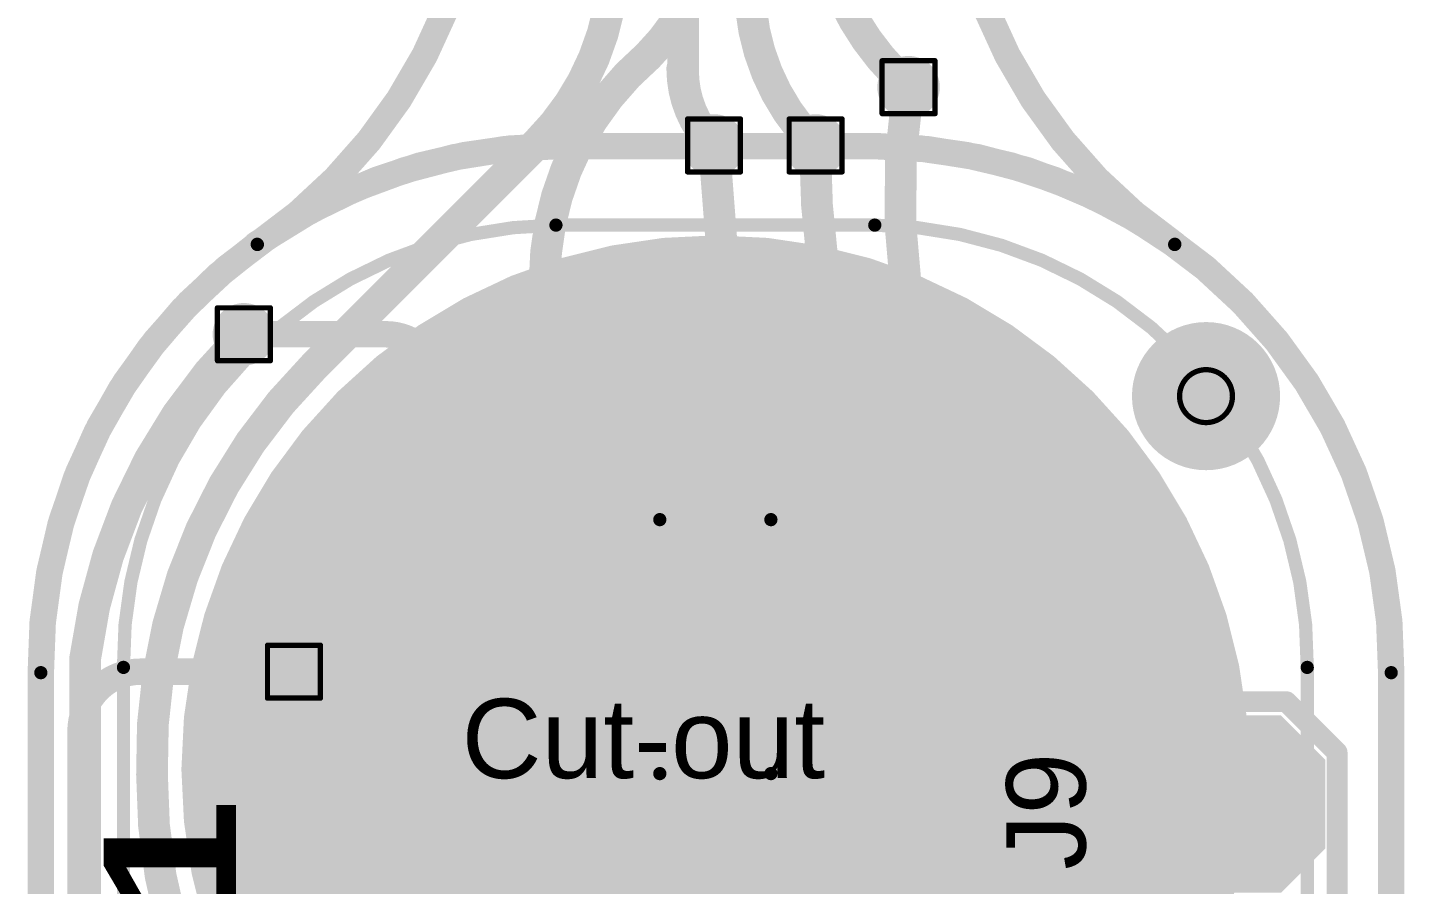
# Model space of a CAD drawing. Header units: inches. Extents: x 3 to 457, y -41 to 239.
# Drawn here: x 173.91 to 187.13, y 22.14 to 30.37 of the extents above; entities that cross this region are included whole.
import ezdxf

# ---------------------------------------------------------------- set-up
doc = ezdxf.new("R2010")
doc.units = ezdxf.units.IN
for name, color, linetype in [('Board Outline', 216, 'Continuous'), ('Bottom Layer', 5, 'Continuous'), ('Bottom Overlay', 54, 'Continuous'), ('Bottom Paste', 16, 'Continuous'), ('Bottom Solder', 6, 'Continuous'), ('Drill Drawing', 1, 'Continuous'), ('Fabrication', 76, 'Continuous'), ('Pad Holes', 156, 'Continuous'), ('Top Layer', 1, 'Continuous'), ('Top Overlay', 2, 'Continuous'), ('Top Paste', 8, 'Continuous'), ('Top Solder', 216, 'Continuous'), ('Via Holes', 16, 'Continuous')]:
    doc.layers.add(name, color=color, linetype=linetype)
doc.styles.add('Arial', font='', dxfattribs={"height": 0.2})
doc.styles.add('Arial Black_Bold', font='', dxfattribs={"height": 0.2})
doc.styles.get('Arial').set_extended_font_data('Arial')
doc.styles.get('Arial Black_Bold').set_extended_font_data('Arial Black', bold=True)

# ---------------------------------------------------------------- blocks, each defined once
blk = doc.blocks.new('R___0603_158')
at = {"layer": 'Top Layer'}
for points in [[(-0.3809999999999999, 0.4445), (-0.3809999999999999, -0.4445), (-1.143, -0.4445), (-1.143, 0.4445)], [(1.143, 0.4445), (1.143, -0.4445), (0.3809999999999999, -0.4445), (0.3809999999999999, 0.4445)]]:
    blk.add_hatch(color=1, dxfattribs=at).paths.add_polyline_path(points)
at = {"layer": 'Top Paste'}
for points in [[(-0.3809999999999999, 0.4445), (-0.3809999999999999, -0.4445), (-1.143, -0.4445), (-1.143, 0.4445)], [(1.143, 0.4445), (1.143, -0.4445), (0.3809999999999999, -0.4445), (0.3809999999999999, 0.4445)]]:
    blk.add_hatch(color=8, dxfattribs=at).paths.add_polyline_path(points)
at = {"layer": 'Top Solder'}
for points in [[(-0.2794, 0.5460999999999999), (-0.2794, -0.5460999999999999), (-1.2446, -0.5460999999999999), (-1.2446, 0.5460999999999999)], [(1.2446, 0.5460999999999999), (1.2446, -0.5460999999999999), (0.2794, -0.5460999999999999), (0.2794, 0.5460999999999999)]]:
    blk.add_hatch(color=216, dxfattribs=at).paths.add_polyline_path(points)
at = {"layer": 'Top Overlay'}
for points in [[(-1.2192, 0.5334, 0.127, 0.127, 0), (1.2192, 0.5334, 0.127, 0.127, 0)], [(-1.2192, 0.5334, 0.127, 0.127, 0), (-1.2192, -0.5334, 0.127, 0.127, 0)], [(1.2192, 0.5334, 0.127, 0.127, 0), (1.2192, -0.5334, 0.127, 0.127, 0)], [(-1.2192, -0.5334, 0.127, 0.127, 0), (1.2192, -0.5334, 0.127, 0.127, 0)]]:
    blk.add_lwpolyline(points, format="xyseb", dxfattribs=at)
for points in [[(-1.25095, 0.5334, 0.0635, 0.0635, 1), (-1.18745, 0.5334, 0.0635, 0.0635, 1)], [(-1.25095, 0.5334, 0.0635, 0.0635, 1), (-1.18745, 0.5334, 0.0635, 0.0635, 1)], [(1.18745, 0.5334, 0.0635, 0.0635, 1), (1.25095, 0.5334, 0.0635, 0.0635, 1)], [(1.18745, 0.5334, 0.0635, 0.0635, 1), (1.25095, 0.5334, 0.0635, 0.0635, 1)], [(-1.25095, -0.5334, 0.0635, 0.0635, 1), (-1.18745, -0.5334, 0.0635, 0.0635, 1)], [(-1.25095, -0.5334, 0.0635, 0.0635, 1), (-1.18745, -0.5334, 0.0635, 0.0635, 1)], [(1.18745, -0.5334, 0.0635, 0.0635, 1), (1.25095, -0.5334, 0.0635, 0.0635, 1)], [(1.18745, -0.5334, 0.0635, 0.0635, 1), (1.25095, -0.5334, 0.0635, 0.0635, 1)]]:
    blk.add_lwpolyline(points, format="xyseb", close=True, dxfattribs=at)
blk = doc.blocks.new('SEMG_PAD_B_241')
at = {"layer": 'Bottom Layer'}
h = blk.add_hatch(color=5, dxfattribs=at)
edge = h.paths.add_edge_path()
edge.add_arc((2.794e-05, -9.98718602), 5.00000016, 0, 360)
at = {"layer": 'Bottom Paste'}
h = blk.add_hatch(color=16, dxfattribs=at)
edge = h.paths.add_edge_path()
edge.add_arc((2.794e-05, -9.98718602), 5.00000016, 0, 360)
at = {"layer": 'Bottom Solder'}
h = blk.add_hatch(color=6, dxfattribs=at)
edge = h.paths.add_edge_path()
edge.add_arc((2.794e-05, -9.98718602), 5.10160016, 0, 360)
at = {"layer": 'Bottom Overlay'}
for points in [[(-5.68320682, 10.96571086, 0.127, 0.127, 0), (-5.68320682, -10.9657134, 0.127, 0.127, 0)], [(5.683262699999999, 10.96579468, 0.127, 0.127, 0), (5.683262699999999, -10.96562958, 0.127, 0.127, 0)], [(-1.53065988, -15.21263658, 0.127, 0.127, -0.4142135623730932), (-5.68320682, -10.9657134, 0.127, 0.127, 0)], [(5.683262699999999, -10.9657134, 0.127, 0.127, -0.4142135623730934), (1.53071576, -15.21263658, 0.127, 0.127, 0)], [(1.53071576, -15.21263658, 0.127, 0.127, 0), (-1.53065988, -15.21263658, 0.127, 0.127, 0)]]:
    blk.add_lwpolyline(points, format="xyseb", dxfattribs=at)
for points in [[(-5.71495682, -10.9657134, 0.0635, 0.0635, 1), (-5.65145682, -10.9657134, 0.0635, 0.0635, 1)], [(-5.71495682, -10.9657134, 0.0635, 0.0635, 1), (-5.65145682, -10.9657134, 0.0635, 0.0635, 1)], [(5.6515127, -10.96562958, 0.0635, 0.0635, 1), (5.715012699999999, -10.96562958, 0.0635, 0.0635, 1)], [(5.6515127, -10.9657134, 0.0635, 0.0635, 1), (5.715012699999999, -10.9657134, 0.0635, 0.0635, 1)], [(-1.56240988, -15.21263658, 0.0635, 0.0635, 1), (-1.49890988, -15.21263658, 0.0635, 0.0635, 1)], [(-1.56240988, -15.21263658, 0.0635, 0.0635, 1), (-1.49890988, -15.21263658, 0.0635, 0.0635, 1)], [(1.49896576, -15.21263658, 0.0635, 0.0635, 1), (1.56246576, -15.21263658, 0.0635, 0.0635, 1)], [(1.49896576, -15.21263658, 0.0635, 0.0635, 1), (1.56246576, -15.21263658, 0.0635, 0.0635, 1)]]:
    blk.add_lwpolyline(points, format="xyseb", close=True, dxfattribs=at)
blk = doc.blocks.new('4_P___SMD_W____CON__242')
at = {"layer": 'Top Layer'}
for points in [[(0.374999885, 0.74999977), (-0.374999885, 0.74999977), (-0.74999977, 0.374999885), (-0.74999977, -0.374999885), (-0.374999885, -0.74999977), (0.374999885, -0.74999977), (0.74999977, -0.374999885), (0.74999977, 0.374999885)], [(2.914999885, 0.74999977), (2.165000115, 0.74999977), (1.79000023, 0.374999885), (1.79000023, -0.374999885), (2.165000115, -0.74999977), (2.914999885, -0.74999977), (3.28999977, -0.374999885), (3.28999977, 0.374999885)], [(5.454999884999999, 0.74999977), (4.705000115, 0.74999977), (4.33000023, 0.374999885), (4.33000023, -0.374999885), (4.705000115, -0.74999977), (5.454999884999999, -0.74999977), (5.82999977, -0.374999885), (5.82999977, 0.374999885)], [(7.994999885, 0.74999977), (7.245000115, 0.74999977), (6.870000229999999, 0.374999885), (6.870000229999999, -0.374999885), (7.245000115, -0.74999977), (7.994999885, -0.74999977), (8.36999977, -0.374999885), (8.36999977, 0.374999885)]]:
    blk.add_hatch(color=1, dxfattribs=at).paths.add_polyline_path(points)
at = {"layer": 'Top Paste'}
for points in [[(0.374999885, 0.74999977), (-0.374999885, 0.74999977), (-0.74999977, 0.374999885), (-0.74999977, -0.374999885), (-0.374999885, -0.74999977), (0.374999885, -0.74999977), (0.74999977, -0.374999885), (0.74999977, 0.374999885)], [(2.914999885, 0.74999977), (2.165000115, 0.74999977), (1.79000023, 0.374999885), (1.79000023, -0.374999885), (2.165000115, -0.74999977), (2.914999885, -0.74999977), (3.28999977, -0.374999885), (3.28999977, 0.374999885)], [(5.454999884999999, 0.74999977), (4.705000115, 0.74999977), (4.33000023, 0.374999885), (4.33000023, -0.374999885), (4.705000115, -0.74999977), (5.454999884999999, -0.74999977), (5.82999977, -0.374999885), (5.82999977, 0.374999885)], [(7.994999885, 0.74999977), (7.245000115, 0.74999977), (6.870000229999999, 0.374999885), (6.870000229999999, -0.374999885), (7.245000115, -0.74999977), (7.994999885, -0.74999977), (8.36999977, -0.374999885), (8.36999977, 0.374999885)]]:
    blk.add_hatch(color=8, dxfattribs=at).paths.add_polyline_path(points)
at = {"layer": 'Top Solder'}
for points in [[(0.425799885, 0.85159977), (-0.425799885, 0.85159977), (-0.85159977, 0.425799885), (-0.85159977, -0.425799885), (-0.425799885, -0.85159977), (0.425799885, -0.85159977), (0.85159977, -0.425799885), (0.85159977, 0.425799885)], [(2.965799885, 0.85159977), (2.114200115, 0.85159977), (1.68840023, 0.425799885), (1.68840023, -0.425799885), (2.114200115, -0.85159977), (2.965799885, -0.85159977), (3.39159977, -0.425799885), (3.39159977, 0.425799885)], [(5.505799884999999, 0.85159977), (4.654200115, 0.85159977), (4.228400229999999, 0.425799885), (4.228400229999999, -0.425799885), (4.654200115, -0.85159977), (5.505799884999999, -0.85159977), (5.93159977, -0.425799885), (5.93159977, 0.425799885)], [(8.045799885000001, 0.85159977), (7.194200115, 0.85159977), (6.76840023, 0.425799885), (6.76840023, -0.425799885), (7.194200115, -0.85159977), (8.045799885000001, -0.85159977), (8.47159977, -0.425799885), (8.47159977, 0.425799885)]]:
    blk.add_hatch(color=216, dxfattribs=at).paths.add_polyline_path(points)
at = {"layer": 'Top Overlay'}
for points in [[(-0.4826, 0.9652, 0.1999996, 0.1999996, 0), (-0.98462592, 0.46317408, 0.1999996, 0.1999996, 0)], [(-0.4826, 0.9652, 0.1999996, 0.1999996, 0), (-0.37974016, 0.9652, 0.1999996, 0.1999996, 0)], [(-0.37974016, 0.9652, 0.1999996, 0.1999996, 0), (8.101990399999998, 0.9652, 0.1999996, 0.1999996, 0)], [(8.101990399999998, 0.9652, 0.1999996, 0.1999996, 0), (8.60300032, 0.4641900799999999, 0.1999996, 0.1999996, 0)], [(-0.98462592, 0.46317408, 0.1999996, 0.1999996, 0), (-0.98462592, -0.47158656, 0.1999996, 0.1999996, 0)], [(8.60300032, 0.4641900799999999, 0.1999996, 0.1999996, 0), (8.60300032, -0.4787392, 0.1999996, 0.1999996, 0)], [(-0.98462592, -0.47158656, 0.1999996, 0.1999996, 0), (-0.49101248, -0.9652, 0.1999996, 0.1999996, 0)], [(8.60300032, -0.4787392, 0.1999996, 0.1999996, 0), (8.11653952, -0.9652, 0.1999996, 0.1999996, 0)], [(-0.49101248, -0.9652, 0.1999996, 0.1999996, 0), (8.11653952, -0.9652, 0.1999996, 0.1999996, 0)]]:
    blk.add_lwpolyline(points, format="xyseb", dxfattribs=at)
for points in [[(-0.5325999, 0.9652, 0.0999998, 0.0999998, 1), (-0.4326001, 0.9652, 0.0999998, 0.0999998, 1)], [(-0.5325999, 0.9652, 0.0999998, 0.0999998, 1), (-0.4326001, 0.9652, 0.0999998, 0.0999998, 1)], [(-0.42974006, 0.9652, 0.0999998, 0.0999998, 1), (-0.32974026, 0.9652, 0.0999998, 0.0999998, 1)], [(-0.42974006, 0.9652, 0.0999998, 0.0999998, 1), (-0.32974026, 0.9652, 0.0999998, 0.0999998, 1)], [(8.051990499999999, 0.9652, 0.0999998, 0.0999998, 1), (8.1519903, 0.9652, 0.0999998, 0.0999998, 1)], [(8.051990499999999, 0.9652, 0.0999998, 0.0999998, 1), (8.1519903, 0.9652, 0.0999998, 0.0999998, 1)], [(-1.03462582, 0.46317408, 0.0999998, 0.0999998, 1), (-0.9346260199999998, 0.46317408, 0.0999998, 0.0999998, 1)], [(-1.03462582, 0.46317408, 0.0999998, 0.0999998, 1), (-0.9346260199999998, 0.46317408, 0.0999998, 0.0999998, 1)], [(8.553000419999998, 0.4641900799999999, 0.0999998, 0.0999998, 1), (8.65300022, 0.4641900799999999, 0.0999998, 0.0999998, 1)], [(8.553000419999998, 0.4641900799999999, 0.0999998, 0.0999998, 1), (8.65300022, 0.4641900799999999, 0.0999998, 0.0999998, 1)], [(-1.03462582, -0.47158656, 0.0999998, 0.0999998, 1), (-0.9346260199999998, -0.47158656, 0.0999998, 0.0999998, 1)], [(-1.03462582, -0.47158656, 0.0999998, 0.0999998, 1), (-0.9346260199999998, -0.47158656, 0.0999998, 0.0999998, 1)], [(8.553000419999998, -0.4787392, 0.0999998, 0.0999998, 1), (8.65300022, -0.4787392, 0.0999998, 0.0999998, 1)], [(8.553000419999998, -0.4787392, 0.0999998, 0.0999998, 1), (8.65300022, -0.4787392, 0.0999998, 0.0999998, 1)], [(-0.54101238, -0.9652, 0.0999998, 0.0999998, 1), (-0.4410125799999999, -0.9652, 0.0999998, 0.0999998, 1)], [(-0.54101238, -0.9652, 0.0999998, 0.0999998, 1), (-0.4410125799999999, -0.9652, 0.0999998, 0.0999998, 1)], [(8.066539619999999, -0.9652, 0.0999998, 0.0999998, 1), (8.16653942, -0.9652, 0.0999998, 0.0999998, 1)], [(8.066539619999999, -0.9652, 0.0999998, 0.0999998, 1), (8.16653942, -0.9652, 0.0999998, 0.0999998, 1)]]:
    blk.add_lwpolyline(points, format="xyseb", close=True, dxfattribs=at)
blk = doc.blocks.new('T____P____SMD_3_P____243')
at = {"layer": 'Top Layer'}
h = blk.add_hatch(color=1, dxfattribs=at)
edge = h.paths.add_edge_path()
edge.add_arc((-0.50000154, 3.04000154), 0.499999, 90, 180)
edge.add_line((-1.00000054, 3.04000154), (-1.00000054, 2.03999846))
edge.add_arc((-0.50000154, 2.03999846), 0.499999, 180, 270)
edge.add_line((-0.5000015400000001, 1.53999946), (0.5000015399999999, 1.53999946))
edge.add_arc((0.50000154, 2.03999846), 0.499999, 270, 360)
edge.add_line((1.00000054, 2.03999846), (1.00000054, 3.04000154))
edge.add_arc((0.50000154, 3.04000154), 0.499999, 0, 90)
edge.add_line((0.50000154, 3.54000054), (-0.50000154, 3.54000054))
h = blk.add_hatch(color=1, dxfattribs=at)
edge = h.paths.add_edge_path()
edge.add_arc((-0.9999992699999999, 0), 1.00000054, 90, 270)
edge.add_line((-0.9999992700000001, -1.00000054), (0.9999992699999997, -1.00000054))
edge.add_arc((0.9999992699999999, 0), 1.00000054, 270, 450)
edge.add_line((0.99999927, 1.00000054), (-0.9999992699999998, 1.00000054))
h = blk.add_hatch(color=1, dxfattribs=at)
edge = h.paths.add_edge_path()
edge.add_arc((-0.50000154, -2.03999846), 0.499999, 90, 180)
edge.add_line((-1.00000054, -2.03999846), (-1.00000054, -3.04000154))
edge.add_arc((-0.50000154, -3.04000154), 0.499999, 180, 270)
edge.add_line((-0.5000015400000001, -3.54000054), (0.5000015399999999, -3.54000054))
edge.add_arc((0.50000154, -3.04000154), 0.499999, 270, 360)
edge.add_line((1.00000054, -3.04000154), (1.00000054, -2.03999846))
edge.add_arc((0.50000154, -2.03999846), 0.499999, 0, 90)
edge.add_line((0.50000154, -1.53999946), (-0.50000154, -1.53999946))
at = {"layer": 'Top Paste'}
h = blk.add_hatch(color=8, dxfattribs=at)
edge = h.paths.add_edge_path()
edge.add_arc((-0.50000154, 3.04000154), 0.499999, 90, 180)
edge.add_line((-1.00000054, 3.04000154), (-1.00000054, 2.03999846))
edge.add_arc((-0.50000154, 2.03999846), 0.499999, 180, 270)
edge.add_line((-0.5000015400000001, 1.53999946), (0.5000015399999999, 1.53999946))
edge.add_arc((0.50000154, 2.03999846), 0.499999, 270, 360)
edge.add_line((1.00000054, 2.03999846), (1.00000054, 3.04000154))
edge.add_arc((0.50000154, 3.04000154), 0.499999, 0, 90)
edge.add_line((0.50000154, 3.54000054), (-0.50000154, 3.54000054))
h = blk.add_hatch(color=8, dxfattribs=at)
edge = h.paths.add_edge_path()
edge.add_arc((-0.9999992699999999, 0), 1.00000054, 90, 270)
edge.add_line((-0.9999992700000001, -1.00000054), (0.9999992699999997, -1.00000054))
edge.add_arc((0.9999992699999999, 0), 1.00000054, 270, 450)
edge.add_line((0.99999927, 1.00000054), (-0.9999992699999998, 1.00000054))
h = blk.add_hatch(color=8, dxfattribs=at)
edge = h.paths.add_edge_path()
edge.add_arc((-0.50000154, -2.03999846), 0.499999, 90, 180)
edge.add_line((-1.00000054, -2.03999846), (-1.00000054, -3.04000154))
edge.add_arc((-0.50000154, -3.04000154), 0.499999, 180, 270)
edge.add_line((-0.5000015400000001, -3.54000054), (0.5000015399999999, -3.54000054))
edge.add_arc((0.50000154, -3.04000154), 0.499999, 270, 360)
edge.add_line((1.00000054, -3.04000154), (1.00000054, -2.03999846))
edge.add_arc((0.50000154, -2.03999846), 0.499999, 0, 90)
edge.add_line((0.50000154, -1.53999946), (-0.50000154, -1.53999946))
at = {"layer": 'Top Solder'}
h = blk.add_hatch(color=216, dxfattribs=at)
edge = h.paths.add_edge_path()
edge.add_arc((-0.50000154, 3.04000154), 0.601599, 90, 180)
edge.add_line((-1.10160054, 3.04000154), (-1.10160054, 2.03999846))
edge.add_arc((-0.50000154, 2.03999846), 0.601599, 180, 270)
edge.add_line((-0.5000015400000001, 1.43839946), (0.5000015399999999, 1.43839946))
edge.add_arc((0.50000154, 2.03999846), 0.601599, 270, 360)
edge.add_line((1.10160054, 2.03999846), (1.10160054, 3.04000154))
edge.add_arc((0.50000154, 3.04000154), 0.601599, 0, 90)
edge.add_line((0.50000154, 3.64160054), (-0.50000154, 3.64160054))
h = blk.add_hatch(color=216, dxfattribs=at)
edge = h.paths.add_edge_path()
edge.add_arc((-0.9999992699999999, 0), 1.10160054, 90, 270)
edge.add_line((-0.9999992700000001, -1.10160054), (0.9999992699999997, -1.10160054))
edge.add_arc((0.9999992699999999, 0), 1.10160054, 270, 450)
edge.add_line((0.99999927, 1.10160054), (-0.9999992699999998, 1.10160054))
h = blk.add_hatch(color=216, dxfattribs=at)
edge = h.paths.add_edge_path()
edge.add_arc((-0.50000154, -2.03999846), 0.601599, 90, 180)
edge.add_line((-1.10160054, -2.03999846), (-1.10160054, -3.04000154))
edge.add_arc((-0.50000154, -3.04000154), 0.601599, 180, 270)
edge.add_line((-0.5000015400000001, -3.64160054), (0.5000015399999999, -3.64160054))
edge.add_arc((0.50000154, -3.04000154), 0.601599, 270, 360)
edge.add_line((1.10160054, -3.04000154), (1.10160054, -2.03999846))
edge.add_arc((0.50000154, -2.03999846), 0.601599, 0, 90)
edge.add_line((0.50000154, -1.43839946), (-0.50000154, -1.43839946))

msp = doc.modelspace()

# ---------------------------------------------------------------- hatches: boundary and pattern name
at = {"layer": 'Bottom Layer'}
h = msp.add_hatch(color=5, dxfattribs=at)
edge = h.paths.add_edge_path()
edge.add_arc((182.36631294, 29.79406538), 0.2999994, 0, 360)
h = msp.add_hatch(color=5, dxfattribs=at)
edge = h.paths.add_edge_path()
edge.add_arc((180.49838424, 29.23463546), 0.2999994, 0, 360)
h = msp.add_hatch(color=5, dxfattribs=at)
edge = h.paths.add_edge_path()
edge.add_arc((181.47383822, 29.23463546), 0.2999994, 0, 360)
h = msp.add_hatch(color=5, dxfattribs=at)
edge = h.paths.add_edge_path()
edge.add_arc((175.98443086, 27.4217257), 0.2999994, 0, 360)
h = msp.add_hatch(color=5, dxfattribs=at)
edge = h.paths.add_edge_path()
edge.add_arc((176.46499886, 24.18207254), 0.2999994, 0, 360)
at = {"layer": 'Bottom Solder'}
h = msp.add_hatch(color=6, dxfattribs=at)
edge = h.paths.add_edge_path()
edge.add_arc((185.2226039, 26.82773908), 0.1016, 0, 360)
at = {"layer": 'Pad Holes'}
h = msp.add_hatch(color=7, dxfattribs=at)
edge = h.paths.add_edge_path()
edge.add_arc((185.2226039, 26.82773908), 0.499999, 0, 360)
at = {"layer": 'Top Layer'}
h = msp.add_hatch(color=1, dxfattribs=at)
edge = h.paths.add_edge_path()
edge.add_arc((182.36631294, 29.79406538), 0.2999994, 0, 360)
h = msp.add_hatch(color=1, dxfattribs=at)
edge = h.paths.add_edge_path()
edge.add_arc((180.49838424, 29.23463546), 0.2999994, 0, 360)
h = msp.add_hatch(color=1, dxfattribs=at)
edge = h.paths.add_edge_path()
edge.add_arc((181.47383822, 29.23463546), 0.2999994, 0, 360)
h = msp.add_hatch(color=1, dxfattribs=at)
edge = h.paths.add_edge_path()
edge.add_arc((175.98443086, 27.4217257), 0.2999994, 0, 360)
h = msp.add_hatch(color=1, dxfattribs=at)
edge = h.paths.add_edge_path()
edge.add_arc((176.46499886, 24.18207254), 0.2999994, 0, 360)
at = {"layer": 'Top Solder'}
h = msp.add_hatch(color=216, dxfattribs=at)
edge = h.paths.add_edge_path()
edge.add_arc((185.2226039, 26.82773908), 0.1016, 0, 360)
at = {"layer": 'Via Holes'}
h = msp.add_hatch(color=7, dxfattribs=at)
edge = h.paths.add_edge_path()
edge.add_arc((182.36631294, 29.79406538), 0.1499997, 0, 360)
h = msp.add_hatch(color=7, dxfattribs=at)
edge = h.paths.add_edge_path()
edge.add_arc((180.49838424, 29.23463546), 0.1499997, 0, 360)
h = msp.add_hatch(color=7, dxfattribs=at)
edge = h.paths.add_edge_path()
edge.add_arc((181.47383822, 29.23463546), 0.1499997, 0, 360)
h = msp.add_hatch(color=7, dxfattribs=at)
edge = h.paths.add_edge_path()
edge.add_arc((175.98443086, 27.4217257), 0.1499997, 0, 360)
h = msp.add_hatch(color=7, dxfattribs=at)
edge = h.paths.add_edge_path()
edge.add_arc((176.46499886, 24.18207254), 0.1499997, 0, 360)

# ---------------------------------------------------------------- linework, layer by layer
at = {"layer": 'Board Outline'}
for points in [[(178.28217074, 32.4607682, 0.127, 0.127, -0.2500687460615742), (176.11359494, 28.28361882, 0.127, 0.127, 0)], [(184.92136752, 28.28360612, 0.127, 0.127, -0.2500687460615744), (182.75279172, 32.4607555, 0.127, 0.127, 0)], [(174.03439412, 24.17241038, 0.127, 0.127, -0.2441754300213252), (176.11212174, 28.28566352, 0.127, 0.127, 0)], [(184.92284072, 28.28565082, 0.127, 0.127, -0.2441754300213249), (187.00056834, 24.17239768, 0.127, 0.127, 0)], [(174.0342341, 2.31675432, 0.127, 0.127, 0), (174.03439412, 24.17241038, 0.127, 0.127, 0)], [(187.00056834, 24.17245102, 0.127, 0.127, 0), (187.0006039, 2.31669844, 0.127, 0.127, 0)]]:
    msp.add_lwpolyline(points, format="xyseb", dxfattribs=at)
for points in [[(176.08037174, 28.28566352, 0.0635, 0.0635, 1), (176.14387174, 28.28566352, 0.0635, 0.0635, 1)], [(176.08184494, 28.28361882, 0.0635, 0.0635, 1), (176.14534494, 28.28361882, 0.0635, 0.0635, 1)], [(184.88961752, 28.28360612, 0.0635, 0.0635, 1), (184.95311752, 28.28360612, 0.0635, 0.0635, 1)], [(184.89109072, 28.28565082, 0.0635, 0.0635, 1), (184.95459072, 28.28565082, 0.0635, 0.0635, 1)], [(174.00264412, 24.17241038, 0.0635, 0.0635, 1), (174.06614412, 24.17241038, 0.0635, 0.0635, 1)], [(174.00264412, 24.17241038, 0.0635, 0.0635, 1), (174.06614412, 24.17241038, 0.0635, 0.0635, 1)], [(186.96881834, 24.17245102, 0.0635, 0.0635, 1), (187.03231834, 24.17245102, 0.0635, 0.0635, 1)], [(186.96881834, 24.17239768, 0.0635, 0.0635, 1), (187.03231834, 24.17239768, 0.0635, 0.0635, 1)]]:
    msp.add_lwpolyline(points, format="xyseb", close=True, dxfattribs=at)
at = {"layer": 'Bottom Layer'}
for points in [[(180.2010747, 30.11916252, 0.3048, 0.3048, 0), (180.2010747, 50.07527704, 0.3048, 0.3048, 0)], [(182.2492926, 29.91108572, 0.3048, 0.3048, -0.198912367379658), (181.50534438, 31.7071375, 0.3048, 0.3048, 0)], [(179.53657514, 31.03559452, 0.3048, 0.3048, -0.1989123673796566), (178.79963986, 29.25647438, 0.3048, 0.3048, 0)], [(181.47383822, 29.23463546, 0.3048, 0.3048, -0.198912367379658), (180.84359056, 30.7561869, 0.3048, 0.3048, 0)], [(180.2010747, 29.9524039, 0.3048, 0.3048, 0), (180.2010747, 30.11916252, 0.3048, 0.3048, 0)], [(180.49838424, 29.23463546, 0.3048, 0.3048, -0.198912367379658), (180.19358424, 29.9704887, 0.3048, 0.3048, 0)], [(180.49838424, 29.23463546, 0.3048, 0.3048, -0.1989123673796546), (180.2010747, 29.9524039, 0.3048, 0.3048, 0)], [(182.2492926, 29.91108572, 0.3048, 0.3048, 0), (182.36631294, 29.79406538, 0.3048, 0.3048, 0)], [(176.66548106, 27.12231558, 0.3048, 0.3048, 0), (178.79963986, 29.25647438, 0.3048, 0.3048, 0)], [(174.46091092, 24.31278602, 0.3048, 0.3048, -0.16654737927906), (175.98443086, 27.4217257, 0.3048, 0.3048, 0)], [(175.10200946, 23.19410398, 0.3048, 0.3048, -0.2063182468642115), (176.66548106, 27.12231558, 0.3048, 0.3048, 0)], [(174.46091092, 18.11063942, 0.3048, 0.3048, 0), (174.46091092, 24.31278602, 0.3048, 0.3048, 0)], [(176.7918613, 19.26737066, 0.3048, 0.3048, -0.209656713138155), (175.10200438, 23.19410398, 0.3048, 0.3048, 0)]]:
    msp.add_lwpolyline(points, format="xyseb", dxfattribs=at)
for points in [[(180.1248747, 30.11916252, 0.1524, 0.1524, 1), (180.2772747, 30.11916252, 0.1524, 0.1524, 1)], [(180.1248747, 30.11916252, 0.1524, 0.1524, 1), (180.2772747, 30.11916252, 0.1524, 0.1524, 1)], [(180.11738424, 29.9704887, 0.1524, 0.1524, 1), (180.26978424, 29.9704887, 0.1524, 0.1524, 1)], [(180.1248747, 29.9524039, 0.1524, 0.1524, 1), (180.2772747, 29.9524039, 0.1524, 0.1524, 1)], [(180.1248747, 29.9524039, 0.1524, 0.1524, 1), (180.2772747, 29.9524039, 0.1524, 0.1524, 1)], [(182.1730926, 29.91108572, 0.1524, 0.1524, 1), (182.3254926, 29.91108572, 0.1524, 0.1524, 1)], [(182.1730926, 29.91108572, 0.1524, 0.1524, 1), (182.3254926, 29.91108572, 0.1524, 0.1524, 1)], [(182.29011294, 29.79406538, 0.1524, 0.1524, 1), (182.44251294, 29.79406538, 0.1524, 0.1524, 1)], [(178.72343986, 29.25647438, 0.1524, 0.1524, 1), (178.87583986, 29.25647438, 0.1524, 0.1524, 1)], [(178.72343986, 29.25647438, 0.1524, 0.1524, 1), (178.87583986, 29.25647438, 0.1524, 0.1524, 1)], [(180.42218424, 29.23463546, 0.1524, 0.1524, 1), (180.57458424, 29.23463546, 0.1524, 0.1524, 1)], [(180.42218424, 29.23463546, 0.1524, 0.1524, 1), (180.57458424, 29.23463546, 0.1524, 0.1524, 1)], [(181.39763822, 29.23463546, 0.1524, 0.1524, 1), (181.55003822, 29.23463546, 0.1524, 0.1524, 1)], [(175.90823086, 27.4217257, 0.1524, 0.1524, 1), (176.06063086, 27.4217257, 0.1524, 0.1524, 1)], [(176.58928106, 27.12231558, 0.1524, 0.1524, 1), (176.74168106, 27.12231558, 0.1524, 0.1524, 1)], [(176.58928106, 27.12231558, 0.1524, 0.1524, 1), (176.74168106, 27.12231558, 0.1524, 0.1524, 1)], [(174.38471092, 24.31278602, 0.1524, 0.1524, 1), (174.53711092, 24.31278602, 0.1524, 0.1524, 1)], [(174.38471092, 24.31278602, 0.1524, 0.1524, 1), (174.53711092, 24.31278602, 0.1524, 0.1524, 1)], [(175.02580438, 23.19410398, 0.1524, 0.1524, 1), (175.17820438, 23.19410398, 0.1524, 0.1524, 1)], [(175.02580946, 23.19410398, 0.1524, 0.1524, 1), (175.17820946, 23.19410398, 0.1524, 0.1524, 1)]]:
    msp.add_lwpolyline(points, format="xyseb", close=True, dxfattribs=at)
at = {"layer": 'Drill Drawing'}
for points in [[(182.11231294, 30.04806538, 0.0508, 0.0508, 0), (182.62031294, 30.04806538, 0.0508, 0.0508, 0)], [(182.11231294, 29.54006538, 0.0508, 0.0508, 0), (182.11231294, 30.04806538, 0.0508, 0.0508, 0)], [(182.62031294, 29.54006538, 0.0508, 0.0508, 0), (182.62031294, 30.04806538, 0.0508, 0.0508, 0)], [(180.24438424, 29.48863546, 0.0508, 0.0508, 0), (180.75238424, 29.48863546, 0.0508, 0.0508, 0)], [(180.24438424, 28.98063546, 0.0508, 0.0508, 0), (180.24438424, 29.48863546, 0.0508, 0.0508, 0)], [(180.75238424, 28.98063546, 0.0508, 0.0508, 0), (180.75238424, 29.48863546, 0.0508, 0.0508, 0)], [(181.21983822, 29.48863546, 0.0508, 0.0508, 0), (181.72783822, 29.48863546, 0.0508, 0.0508, 0)], [(181.21983822, 28.98063546, 0.0508, 0.0508, 0), (181.21983822, 29.48863546, 0.0508, 0.0508, 0)], [(181.72783822, 28.98063546, 0.0508, 0.0508, 0), (181.72783822, 29.48863546, 0.0508, 0.0508, 0)], [(182.11231294, 29.54006538, 0.0508, 0.0508, 0), (182.62031294, 29.54006538, 0.0508, 0.0508, 0)], [(180.24438424, 28.98063546, 0.0508, 0.0508, 0), (180.75238424, 28.98063546, 0.0508, 0.0508, 0)], [(181.21983822, 28.98063546, 0.0508, 0.0508, 0), (181.72783822, 28.98063546, 0.0508, 0.0508, 0)], [(175.73043086, 27.6757257, 0.0508, 0.0508, 0), (176.23843086, 27.6757257, 0.0508, 0.0508, 0)], [(175.73043086, 27.16772569999999, 0.0508, 0.0508, 0), (175.73043086, 27.6757257, 0.0508, 0.0508, 0)], [(176.23843086, 27.16772569999999, 0.0508, 0.0508, 0), (176.23843086, 27.6757257, 0.0508, 0.0508, 0)], [(175.73043086, 27.16772569999999, 0.0508, 0.0508, 0), (176.23843086, 27.16772569999999, 0.0508, 0.0508, 0)], [(176.21099886, 24.43607254, 0.0508, 0.0508, 0), (176.71899886, 24.43607254, 0.0508, 0.0508, 0)], [(176.21099886, 23.92807254, 0.0508, 0.0508, 0), (176.21099886, 24.43607254, 0.0508, 0.0508, 0)], [(176.71899886, 23.92807254, 0.0508, 0.0508, 0), (176.71899886, 24.43607254, 0.0508, 0.0508, 0)], [(176.21099886, 23.92807254, 0.0508, 0.0508, 0), (176.71899886, 23.92807254, 0.0508, 0.0508, 0)]]:
    msp.add_lwpolyline(points, format="xyseb", dxfattribs=at)
for points in [[(182.09961294, 30.04806538, 0.0254, 0.0254, 1), (182.12501294, 30.04806538, 0.0254, 0.0254, 1)], [(182.09961294, 30.04806538, 0.0254, 0.0254, 1), (182.12501294, 30.04806538, 0.0254, 0.0254, 1)], [(182.60761294, 30.04806538, 0.0254, 0.0254, 1), (182.63301294, 30.04806538, 0.0254, 0.0254, 1)], [(182.60761294, 30.04806538, 0.0254, 0.0254, 1), (182.63301294, 30.04806538, 0.0254, 0.0254, 1)], [(180.23168424, 29.48863546, 0.0254, 0.0254, 1), (180.25708424, 29.48863546, 0.0254, 0.0254, 1)], [(180.23168424, 29.48863546, 0.0254, 0.0254, 1), (180.25708424, 29.48863546, 0.0254, 0.0254, 1)], [(180.73968424, 29.48863546, 0.0254, 0.0254, 1), (180.76508424, 29.48863546, 0.0254, 0.0254, 1)], [(180.73968424, 29.48863546, 0.0254, 0.0254, 1), (180.76508424, 29.48863546, 0.0254, 0.0254, 1)], [(181.20713822, 29.48863546, 0.0254, 0.0254, 1), (181.23253822, 29.48863546, 0.0254, 0.0254, 1)], [(181.20713822, 29.48863546, 0.0254, 0.0254, 1), (181.23253822, 29.48863546, 0.0254, 0.0254, 1)], [(181.71513822, 29.48863546, 0.0254, 0.0254, 1), (181.74053822, 29.48863546, 0.0254, 0.0254, 1)], [(181.71513822, 29.48863546, 0.0254, 0.0254, 1), (181.74053822, 29.48863546, 0.0254, 0.0254, 1)], [(182.09961294, 29.54006538, 0.0254, 0.0254, 1), (182.12501294, 29.54006538, 0.0254, 0.0254, 1)], [(182.09961294, 29.54006538, 0.0254, 0.0254, 1), (182.12501294, 29.54006538, 0.0254, 0.0254, 1)], [(182.60761294, 29.54006538, 0.0254, 0.0254, 1), (182.63301294, 29.54006538, 0.0254, 0.0254, 1)], [(182.60761294, 29.54006538, 0.0254, 0.0254, 1), (182.63301294, 29.54006538, 0.0254, 0.0254, 1)], [(180.23168424, 28.98063546, 0.0254, 0.0254, 1), (180.25708424, 28.98063546, 0.0254, 0.0254, 1)], [(180.23168424, 28.98063546, 0.0254, 0.0254, 1), (180.25708424, 28.98063546, 0.0254, 0.0254, 1)], [(180.73968424, 28.98063546, 0.0254, 0.0254, 1), (180.76508424, 28.98063546, 0.0254, 0.0254, 1)], [(180.73968424, 28.98063546, 0.0254, 0.0254, 1), (180.76508424, 28.98063546, 0.0254, 0.0254, 1)], [(181.20713822, 28.98063546, 0.0254, 0.0254, 1), (181.23253822, 28.98063546, 0.0254, 0.0254, 1)], [(181.20713822, 28.98063546, 0.0254, 0.0254, 1), (181.23253822, 28.98063546, 0.0254, 0.0254, 1)], [(181.71513822, 28.98063546, 0.0254, 0.0254, 1), (181.74053822, 28.98063546, 0.0254, 0.0254, 1)], [(181.71513822, 28.98063546, 0.0254, 0.0254, 1), (181.74053822, 28.98063546, 0.0254, 0.0254, 1)], [(175.71773086, 27.6757257, 0.0254, 0.0254, 1), (175.74313086, 27.6757257, 0.0254, 0.0254, 1)], [(175.71773086, 27.6757257, 0.0254, 0.0254, 1), (175.74313086, 27.6757257, 0.0254, 0.0254, 1)], [(176.22573086, 27.6757257, 0.0254, 0.0254, 1), (176.25113086, 27.6757257, 0.0254, 0.0254, 1)], [(176.22573086, 27.6757257, 0.0254, 0.0254, 1), (176.25113086, 27.6757257, 0.0254, 0.0254, 1)], [(175.71773086, 27.16772569999999, 0.0254, 0.0254, 1), (175.74313086, 27.16772569999999, 0.0254, 0.0254, 1)], [(175.71773086, 27.16772569999999, 0.0254, 0.0254, 1), (175.74313086, 27.16772569999999, 0.0254, 0.0254, 1)], [(176.22573086, 27.16772569999999, 0.0254, 0.0254, 1), (176.25113086, 27.16772569999999, 0.0254, 0.0254, 1)], [(176.22573086, 27.16772569999999, 0.0254, 0.0254, 1), (176.25113086, 27.16772569999999, 0.0254, 0.0254, 1)], [(185.4766039, 26.82773908, 0.0508, 0.0508, 1), (184.9686039, 26.82773908, 0.0508, 0.0508, 1)], [(184.9559039, 26.82773908, 0.0254, 0.0254, 1), (184.9813039, 26.82773908, 0.0254, 0.0254, 1)], [(185.4639039, 26.82773908, 0.0254, 0.0254, 1), (185.4893039, 26.82773908, 0.0254, 0.0254, 1)], [(176.19829886, 24.43607254, 0.0254, 0.0254, 1), (176.22369886, 24.43607254, 0.0254, 0.0254, 1)], [(176.19829886, 24.43607254, 0.0254, 0.0254, 1), (176.22369886, 24.43607254, 0.0254, 0.0254, 1)], [(176.70629886, 24.43607254, 0.0254, 0.0254, 1), (176.73169886, 24.43607254, 0.0254, 0.0254, 1)], [(176.70629886, 24.43607254, 0.0254, 0.0254, 1), (176.73169886, 24.43607254, 0.0254, 0.0254, 1)], [(176.19829886, 23.92807254, 0.0254, 0.0254, 1), (176.22369886, 23.92807254, 0.0254, 0.0254, 1)], [(176.19829886, 23.92807254, 0.0254, 0.0254, 1), (176.22369886, 23.92807254, 0.0254, 0.0254, 1)], [(176.70629886, 23.92807254, 0.0254, 0.0254, 1), (176.73169886, 23.92807254, 0.0254, 0.0254, 1)], [(176.70629886, 23.92807254, 0.0254, 0.0254, 1), (176.73169886, 23.92807254, 0.0254, 0.0254, 1)]]:
    msp.add_lwpolyline(points, format="xyseb", close=True, dxfattribs=at)
at = {"layer": 'Fabrication'}
for points in [[(178.28217074, 32.4607682, 0.254, 0.254, -0.2500687460615742), (176.11359494, 28.28361882, 0.254, 0.254, 0)], [(184.92136752, 28.28360612, 0.254, 0.254, -0.2500687460615744), (182.75279172, 32.4607555, 0.254, 0.254, 0)], [(174.03419854, 24.1723418, 0.254, 0.254, -0.414213562373093), (178.97770656, 29.22820418, 0.254, 0.254, 0)], [(176.10473288, 28.28360612, 0.254, 0.254, -0.1546127337349249), (178.97334538, 29.22797304, 0.254, 0.254, 0)], [(178.97334538, 29.22797304, 0.254, 0.254, 0), (182.05269914, 29.22797304, 0.254, 0.254, 0)], [(178.97770656, 29.22820418, 0.254, 0.254, 0), (182.05706032, 29.22820418, 0.254, 0.254, 0)], [(182.05275502, 29.22797304, 0.254, 0.254, -0.1546127337349248), (184.92136752, 28.28360612, 0.254, 0.254, 0)], [(182.05706032, 29.22820418, 0.254, 0.254, -0.414213562373093), (187.00056834, 24.1723418, 0.254, 0.254, 0)], [(174.03439412, 24.17241038, 0.254, 0.254, -0.2441754300213252), (176.11212174, 28.28566352, 0.254, 0.254, 0)], [(174.0342341, 2.31675432, 0.254, 0.254, 0), (174.03439412, 24.17241038, 0.254, 0.254, 0)], [(187.00056834, 24.17245102, 0.254, 0.254, 0), (187.0006039, 2.31669844, 0.254, 0.254, 0)]]:
    msp.add_lwpolyline(points, format="xyseb", dxfattribs=at)
for points in [[(178.90984538, 29.22797304, 0.127, 0.127, 1), (179.03684538, 29.22797304, 0.127, 0.127, 1)], [(178.90984538, 29.22797304, 0.127, 0.127, 1), (179.03684538, 29.22797304, 0.127, 0.127, 1)], [(178.91420656, 29.22820418, 0.127, 0.127, 1), (179.04120656, 29.22820418, 0.127, 0.127, 1)], [(178.91420656, 29.22820418, 0.127, 0.127, 1), (179.04120656, 29.22820418, 0.127, 0.127, 1)], [(181.98919914, 29.22797304, 0.127, 0.127, 1), (182.11619914, 29.22797304, 0.127, 0.127, 1)], [(181.98925502, 29.22797304, 0.127, 0.127, 1), (182.11625502, 29.22797304, 0.127, 0.127, 1)], [(181.99356032, 29.22820418, 0.127, 0.127, 1), (182.12056032, 29.22820418, 0.127, 0.127, 1)], [(181.99356032, 29.22820418, 0.127, 0.127, 1), (182.12056032, 29.22820418, 0.127, 0.127, 1)], [(185.51115552, 23.24456616, 0.254, 0.254, 1), (175.5111552, 23.24456616, 0.254, 0.254, 1)], [(176.04123288, 28.28360612, 0.127, 0.127, 1), (176.16823288, 28.28360612, 0.127, 0.127, 1)], [(176.04862174, 28.28566352, 0.127, 0.127, 1), (176.17562174, 28.28566352, 0.127, 0.127, 1)], [(176.05009494, 28.28361882, 0.127, 0.127, 1), (176.17709494, 28.28361882, 0.127, 0.127, 1)], [(184.85786752, 28.28360612, 0.127, 0.127, 1), (184.98486752, 28.28360612, 0.127, 0.127, 1)], [(184.85786752, 28.28360612, 0.127, 0.127, 1), (184.98486752, 28.28360612, 0.127, 0.127, 1)], [(185.80683438, 26.82773908, 0.254, 0.254, 1), (184.63837342, 26.82773908, 0.254, 0.254, 1)], [(184.57487342, 26.82773908, 0.127, 0.127, 1), (184.70187342, 26.82773908, 0.127, 0.127, 1)], [(185.74333438, 26.82773908, 0.127, 0.127, 1), (185.87033438, 26.82773908, 0.127, 0.127, 1)], [(173.97069854, 24.1723418, 0.127, 0.127, 1), (174.09769854, 24.1723418, 0.127, 0.127, 1)], [(173.97089412, 24.17241038, 0.127, 0.127, 1), (174.09789412, 24.17241038, 0.127, 0.127, 1)], [(173.97089412, 24.17241038, 0.127, 0.127, 1), (174.09789412, 24.17241038, 0.127, 0.127, 1)], [(186.93706834, 24.17245102, 0.127, 0.127, 1), (187.06406834, 24.17245102, 0.127, 0.127, 1)], [(186.93706834, 24.1723418, 0.127, 0.127, 1), (187.06406834, 24.1723418, 0.127, 0.127, 1)], [(175.4476552, 23.24456616, 0.127, 0.127, 1), (175.5746552, 23.24456616, 0.127, 0.127, 1)], [(185.44765552, 23.24456616, 0.127, 0.127, 1), (185.57465552, 23.24456616, 0.127, 0.127, 1)]]:
    msp.add_lwpolyline(points, format="xyseb", close=True, dxfattribs=at)
at = {"layer": 'Top Layer'}
for points in [[(180.48048232, 31.57948472, 0.3048, 0.3048, -0.1989072772505815), (179.8653756, 30.09444832, 0.3048, 0.3048, 0)], [(178.872896, 27.93713996, 0.3048, 0.3048, -0.2189924471011566), (179.86534766, 30.09441784, 0.3048, 0.3048, 0)], [(183.17873956, 25.37769118, 0.3048, 0.3048, -0.170217538407108), (182.36321414, 29.79454544, 0.3048, 0.3048, 0)], [(180.49838424, 29.23463546, 0.3048, 0.3048, 0), (180.58035512, 28.1717877, 0.3048, 0.3048, 0)], [(181.46848898, 29.22660652, 0.3048, 0.3048, 0), (181.47383822, 29.23463546, 0.3048, 0.3048, 0)], [(181.46848898, 29.22661414, 0.3048, 0.3048, 0), (181.47383822, 29.23463546, 0.3048, 0.3048, 0)], [(181.63574036, 27.53880192, 0.3048, 0.3048, -0.04942613648047225), (181.46848898, 29.22660652, 0.3048, 0.3048, 0)], [(181.44411514, 25.57507204, 0.3048, 0.3048, -0.1226859817059774), (180.58035004, 28.17178008, 0.3048, 0.3048, 0)], [(178.87289854, 25.82998644, 0.3048, 0.3048, 0), (178.87289854, 27.93713996, 0.3048, 0.3048, 0)], [(181.63574036, 27.53880192, 0.3048, 0.3048, 0), (181.63574798, 27.53880446, 0.3048, 0.3048, 0)], [(182.29654422, 25.65042114, 0.3048, 0.3048, -0.06717182909119769), (181.63574798, 27.53880446, 0.3048, 0.3048, 0)], [(175.98443086, 27.4217257, 0.254, 0.254, 0), (177.34725262, 27.4217257, 0.254, 0.254, 0)], [(177.34725262, 27.4217257, 0.254, 0.254, -0.4142135623730951), (177.87051294, 26.89846538, 0.254, 0.254, 0)], [(177.87051294, 24.12986538, 0.254, 0.254, 0), (177.87051294, 26.89846538, 0.254, 0.254, 0)], [(179.51821856, 25.18466642, 0.3048, 0.3048, -0.4142135623730951), (178.87289854, 25.82998644, 0.3048, 0.3048, 0)], [(182.29654168, 25.65042368, 0.3048, 0.3048, 0), (182.31382384, 25.61666962, 0.3048, 0.3048, 0)], [(181.4441126, 25.5750695, 0.3048, 0.3048, 0), (181.44715044, 25.57028922, 0.3048, 0.3048, 0)], [(181.44715044, 25.57028922, 0.3048, 0.3048, 0), (183.07295618, 22.7779834, 0.3048, 0.3048, 0)], [(182.31382384, 25.61666962, 0.3048, 0.3048, 0), (183.17405326, 23.94621068, 0.3048, 0.3048, 0)], [(183.1879623, 25.36162568, 0.3048, 0.3048, -0.0006822685684777812), (183.17873956, 25.37769118, 0.3048, 0.3048, 0)], [(183.18795976, 25.36162568, 0.3048, 0.3048, 0), (183.53335404, 24.8974483, 0.3048, 0.3048, 0)], [(179.51821856, 25.18466642, 0.3048, 0.3048, 0), (180.49838424, 25.18466642, 0.3048, 0.3048, 0)], [(180.5414347, 24.9596529, 0.3048, 0.3048, -0.198912367379658), (180.49838424, 25.06358716, 0.3048, 0.3048, 0)], [(183.53335404, 24.8974483, 0.3048, 0.3048, 0), (185.51591294, 22.9148894, 0.3048, 0.3048, 0)], [(174.41538142, 23.60507344, 0.254, 0.254, -0.4142135623730951), (174.99238052, 24.18207254, 0.254, 0.254, 0)], [(174.99238052, 24.18207254, 0.254, 0.254, 0), (176.46499886, 24.18207254, 0.254, 0.254, 0)], [(178.3397119, 23.66066642, 0.254, 0.254, -0.4142135623730951), (177.87051294, 24.12986538, 0.254, 0.254, 0)], [(183.17996384, 23.9347375, 0.3048, 0.3048, 0), (185.10359728, 20.8678272, 0.3048, 0.3048, 0)], [(174.41538142, 15.93331078, 0.254, 0.254, 0), (174.41538142, 23.60507344, 0.254, 0.254, 0)], [(178.3397119, 23.66066642, 0.254, 0.254, 0), (180.5111833, 23.66066642, 0.254, 0.254, 0)], [(183.07295618, 22.7779834, 0.3048, 0.3048, -0.0007665006338164453), (183.08172426, 22.75554504, 0.3048, 0.3048, 0)], [(183.08172426, 22.75554504, 0.3048, 0.3048, -0.09305497116601014), (183.61627742, 19.90569044, 0.3048, 0.3048, 0)]]:
    msp.add_lwpolyline(points, format="xyseb", dxfattribs=at)
for points in [[(179.78914766, 30.09441784, 0.1524, 0.1524, 1), (179.94154766, 30.09441784, 0.1524, 0.1524, 1)], [(179.7891756, 30.09444832, 0.1524, 0.1524, 1), (179.9415756, 30.09444832, 0.1524, 0.1524, 1)], [(182.28701414, 29.79454544, 0.1524, 0.1524, 1), (182.43941414, 29.79454544, 0.1524, 0.1524, 1)], [(180.42218424, 29.23463546, 0.1524, 0.1524, 1), (180.57458424, 29.23463546, 0.1524, 0.1524, 1)], [(181.39228898, 29.22661414, 0.1524, 0.1524, 1), (181.54468898, 29.22661414, 0.1524, 0.1524, 1)], [(181.39228898, 29.22660652, 0.1524, 0.1524, 1), (181.54468898, 29.22660652, 0.1524, 0.1524, 1)], [(181.39228898, 29.22660652, 0.1524, 0.1524, 1), (181.54468898, 29.22660652, 0.1524, 0.1524, 1)], [(181.39763822, 29.23463546, 0.1524, 0.1524, 1), (181.55003822, 29.23463546, 0.1524, 0.1524, 1)], [(181.39763822, 29.23463546, 0.1524, 0.1524, 1), (181.55003822, 29.23463546, 0.1524, 0.1524, 1)], [(180.50415004, 28.17178008, 0.1524, 0.1524, 1), (180.65655004, 28.17178008, 0.1524, 0.1524, 1)], [(180.50415512, 28.1717877, 0.1524, 0.1524, 1), (180.65655512, 28.1717877, 0.1524, 0.1524, 1)], [(178.796696, 27.93713996, 0.1524, 0.1524, 1), (178.949096, 27.93713996, 0.1524, 0.1524, 1)], [(178.79669854, 27.93713996, 0.1524, 0.1524, 1), (178.94909854, 27.93713996, 0.1524, 0.1524, 1)], [(181.55954036, 27.53880192, 0.1524, 0.1524, 1), (181.71194036, 27.53880192, 0.1524, 0.1524, 1)], [(181.55954036, 27.53880192, 0.1524, 0.1524, 1), (181.71194036, 27.53880192, 0.1524, 0.1524, 1)], [(181.55954798, 27.53880446, 0.1524, 0.1524, 1), (181.71194798, 27.53880446, 0.1524, 0.1524, 1)], [(181.55954798, 27.53880446, 0.1524, 0.1524, 1), (181.71194798, 27.53880446, 0.1524, 0.1524, 1)], [(175.92093086, 27.4217257, 0.127, 0.127, 1), (176.04793086, 27.4217257, 0.127, 0.127, 1)], [(177.28375262, 27.4217257, 0.127, 0.127, 1), (177.41075262, 27.4217257, 0.127, 0.127, 1)], [(177.28375262, 27.4217257, 0.127, 0.127, 1), (177.41075262, 27.4217257, 0.127, 0.127, 1)], [(177.80701294, 26.89846538, 0.127, 0.127, 1), (177.93401294, 26.89846538, 0.127, 0.127, 1)], [(177.80701294, 26.89846538, 0.127, 0.127, 1), (177.93401294, 26.89846538, 0.127, 0.127, 1)], [(178.79669854, 25.82998644, 0.1524, 0.1524, 1), (178.94909854, 25.82998644, 0.1524, 0.1524, 1)], [(178.79669854, 25.82998644, 0.1524, 0.1524, 1), (178.94909854, 25.82998644, 0.1524, 0.1524, 1)], [(182.22034168, 25.65042368, 0.1524, 0.1524, 1), (182.37274168, 25.65042368, 0.1524, 0.1524, 1)], [(182.22034422, 25.65042114, 0.1524, 0.1524, 1), (182.37274422, 25.65042114, 0.1524, 0.1524, 1)], [(181.3679126, 25.5750695, 0.1524, 0.1524, 1), (181.5203126, 25.5750695, 0.1524, 0.1524, 1)], [(181.36791514, 25.57507204, 0.1524, 0.1524, 1), (181.52031514, 25.57507204, 0.1524, 0.1524, 1)], [(181.37095044, 25.57028922, 0.1524, 0.1524, 1), (181.52335044, 25.57028922, 0.1524, 0.1524, 1)], [(181.37095044, 25.57028922, 0.1524, 0.1524, 1), (181.52335044, 25.57028922, 0.1524, 0.1524, 1)], [(182.23762384, 25.61666962, 0.1524, 0.1524, 1), (182.39002384, 25.61666962, 0.1524, 0.1524, 1)], [(182.23762384, 25.61666962, 0.1524, 0.1524, 1), (182.39002384, 25.61666962, 0.1524, 0.1524, 1)], [(183.10253956, 25.37769118, 0.1524, 0.1524, 1), (183.25493956, 25.37769118, 0.1524, 0.1524, 1)], [(183.10253956, 25.37769118, 0.1524, 0.1524, 1), (183.25493956, 25.37769118, 0.1524, 0.1524, 1)], [(183.11175976, 25.36162568, 0.1524, 0.1524, 1), (183.26415976, 25.36162568, 0.1524, 0.1524, 1)], [(183.1117623, 25.36162568, 0.1524, 0.1524, 1), (183.2641623, 25.36162568, 0.1524, 0.1524, 1)], [(179.44201856, 25.18466642, 0.1524, 0.1524, 1), (179.59441856, 25.18466642, 0.1524, 0.1524, 1)], [(179.44201856, 25.18466642, 0.1524, 0.1524, 1), (179.59441856, 25.18466642, 0.1524, 0.1524, 1)], [(180.42218424, 25.18466642, 0.1524, 0.1524, 1), (180.57458424, 25.18466642, 0.1524, 0.1524, 1)], [(180.42218424, 25.06358716, 0.1524, 0.1524, 1), (180.57458424, 25.06358716, 0.1524, 0.1524, 1)], [(180.4652347, 24.9596529, 0.1524, 0.1524, 1), (180.6176347, 24.9596529, 0.1524, 0.1524, 1)], [(183.45715404, 24.8974483, 0.1524, 0.1524, 1), (183.60955404, 24.8974483, 0.1524, 0.1524, 1)], [(183.45715404, 24.8974483, 0.1524, 0.1524, 1), (183.60955404, 24.8974483, 0.1524, 0.1524, 1)], [(174.92888052, 24.18207254, 0.127, 0.127, 1), (175.05588052, 24.18207254, 0.127, 0.127, 1)], [(174.92888052, 24.18207254, 0.127, 0.127, 1), (175.05588052, 24.18207254, 0.127, 0.127, 1)], [(176.40149886, 24.18207254, 0.127, 0.127, 1), (176.52849886, 24.18207254, 0.127, 0.127, 1)], [(177.80701294, 24.12986538, 0.127, 0.127, 1), (177.93401294, 24.12986538, 0.127, 0.127, 1)], [(177.80701294, 24.12986538, 0.127, 0.127, 1), (177.93401294, 24.12986538, 0.127, 0.127, 1)], [(183.09785326, 23.94621068, 0.1524, 0.1524, 1), (183.25025326, 23.94621068, 0.1524, 0.1524, 1)], [(183.10376384, 23.9347375, 0.1524, 0.1524, 1), (183.25616384, 23.9347375, 0.1524, 0.1524, 1)], [(174.35188142, 23.60507344, 0.127, 0.127, 1), (174.47888142, 23.60507344, 0.127, 0.127, 1)], [(174.35188142, 23.60507344, 0.127, 0.127, 1), (174.47888142, 23.60507344, 0.127, 0.127, 1)], [(178.2762119, 23.66066642, 0.127, 0.127, 1), (178.4032119, 23.66066642, 0.127, 0.127, 1)], [(178.2762119, 23.66066642, 0.127, 0.127, 1), (178.4032119, 23.66066642, 0.127, 0.127, 1)], [(180.4476833, 23.66066642, 0.127, 0.127, 1), (180.5746833, 23.66066642, 0.127, 0.127, 1)], [(185.43971294, 22.9148894, 0.1524, 0.1524, 1), (185.59211294, 22.9148894, 0.1524, 0.1524, 1)], [(182.99675618, 22.7779834, 0.1524, 0.1524, 1), (183.14915618, 22.7779834, 0.1524, 0.1524, 1)], [(182.99675618, 22.7779834, 0.1524, 0.1524, 1), (183.14915618, 22.7779834, 0.1524, 0.1524, 1)], [(183.00552426, 22.75554504, 0.1524, 0.1524, 1), (183.15792426, 22.75554504, 0.1524, 0.1524, 1)], [(183.00552426, 22.75554504, 0.1524, 0.1524, 1), (183.15792426, 22.75554504, 0.1524, 0.1524, 1)]]:
    msp.add_lwpolyline(points, format="xyseb", close=True, dxfattribs=at)

# ---------------------------------------------------------------- block references
for name, p, rotation in [('SEMG_PAD_B_241', (180.5111833, 13.25738014), 180), ('R___0603_158', (180.5111833, 24.42266642), 90), ('4_P___SMD_W____CON__242', (185.51591294, 15.29066538), 90), ('T____P____SMD_3_P____243', (180.5111833, 19.09985258), 180)]:
    msp.add_blockref(name, p, dxfattribs=dict(rotation=rotation))

# ---------------------------------------------------------------- texts
at = {"layer": 'Fabrication', "style": 'Arial'}
msp.add_text('Cut-out', height=0.7619999999999999, dxfattribs=at).set_placement((178.0742438, 23.15962856))
at = {"layer": 'Top Overlay'}
for s, height, style, p in [('J9', 0.7619999999999999, 'Arial', (184.06636034, 22.27905882)), ('SB31', 1.27, 'Arial Black_Bold', (175.90787018, 17.88011156))]:
    msp.add_text(s, height=height, rotation=90, dxfattribs=dict(at, style=style)).set_placement(p)

doc.saveas('drawing.dxf')
